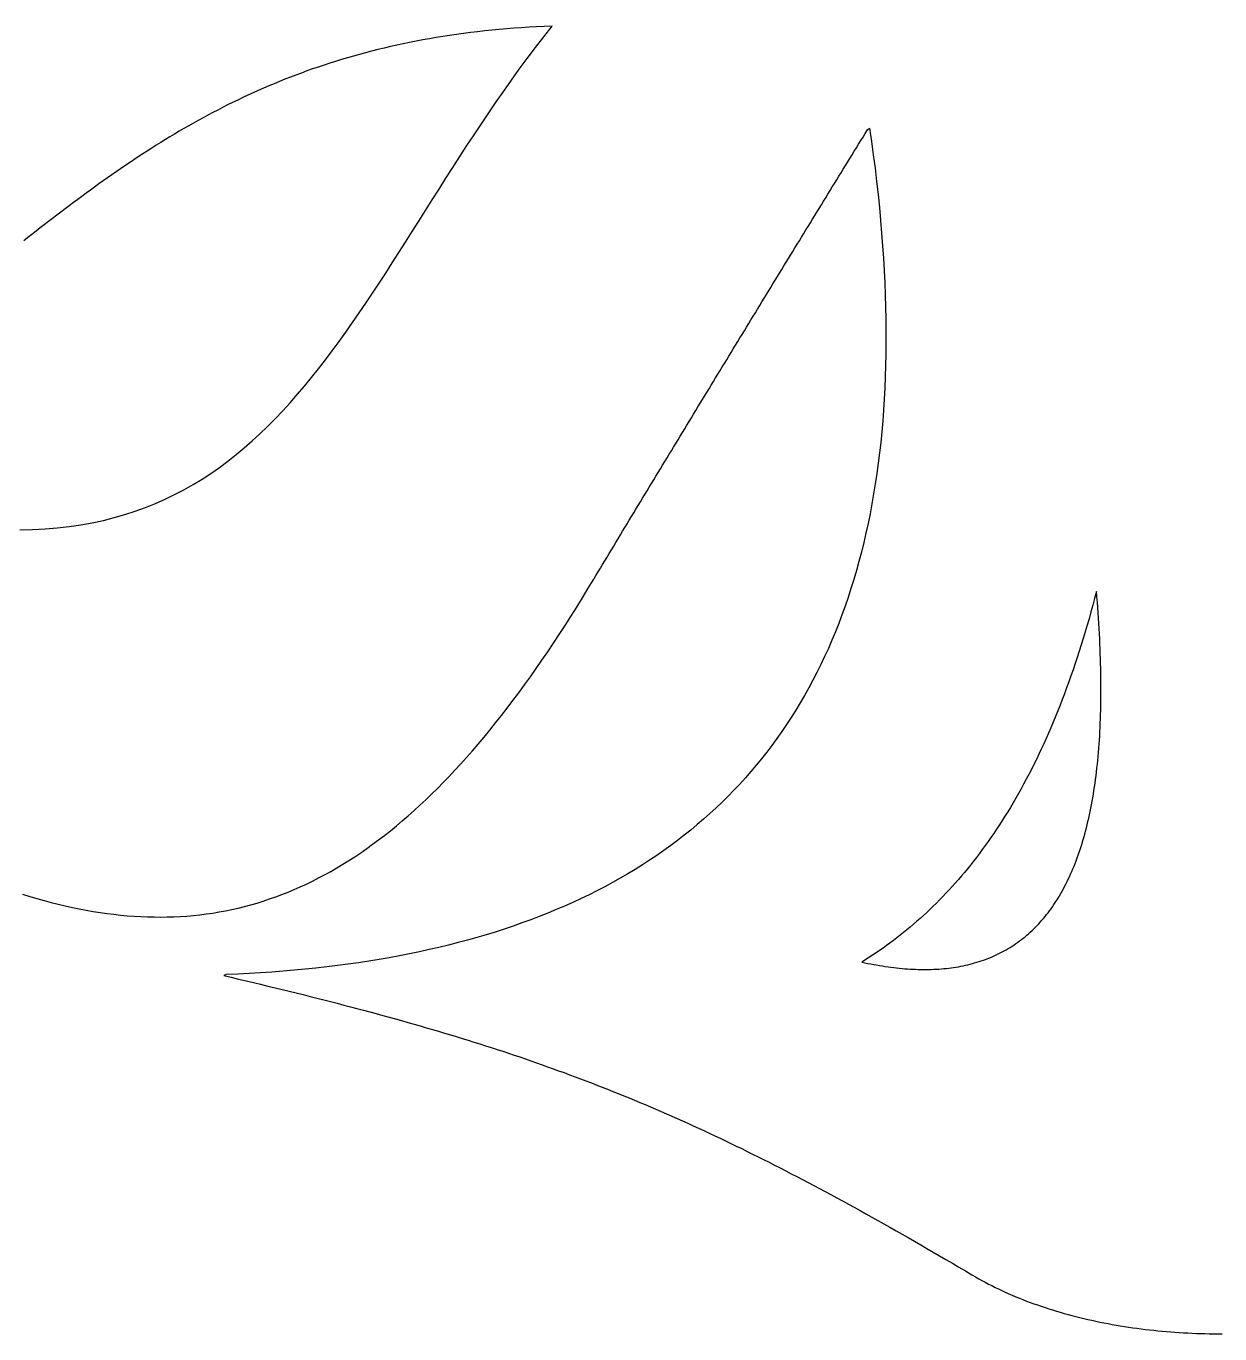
# Model space of a CAD drawing. Extents: x -11.5 to 11.5, y -11 to 11.
# Drawn here: x -1.828 to 0, y -10.988 to -8.986 of the extents above; entities that cross this region are included whole.
import ezdxf

# ---------------------------------------------------------------- set-up
doc = ezdxf.new("R2010")
doc.units = 0
doc.layers.add('1', color=30, linetype='CONTINUOUS')
doc.layers.add('3', color=10, linetype='CONTINUOUS')

msp = doc.modelspace()

# ---------------------------------------------------------------- linework, layer by layer
at = {"layer": '1'}
msp.add_polyline3d([(-1.83336, -10.315, 0), (-1.82231, -10.3184, 0), (-1.81132, -10.3217, 0), (-1.80037, -10.3247, 0), (-1.78948, -10.3276, 0), (-1.77864, -10.3304, 0), (-1.76786, -10.3329, 0), (-1.75712, -10.3353, 0), (-1.74643, -10.3375, 0), (-1.7358, -10.3395, 0), (-1.72521, -10.3413, 0), (-1.71467, -10.343, 0), (-1.70418, -10.3445, 0), (-1.69373, -10.3458, 0), (-1.68333, -10.347, 0), (-1.67298, -10.3479, 0), (-1.66267, -10.3487, 0), (-1.6524, -10.3493, 0), (-1.64218, -10.3497, 0), (-1.632, -10.3499, 0), (-1.62186, -10.35, 0), (-1.61176, -10.3499, 0), (-1.6017, -10.3496, 0), (-1.59169, -10.3491, 0), (-1.58171, -10.3484, 0), (-1.57177, -10.3475, 0), (-1.56187, -10.3464, 0), (-1.55201, -10.3452, 0), (-1.54218, -10.3438, 0), (-1.53239, -10.3422, 0), (-1.52263, -10.3404, 0), (-1.51291, -10.3384, 0), (-1.50322, -10.3362, 0), (-1.49356, -10.3338, 0), (-1.48394, -10.3312, 0), (-1.47435, -10.3285, 0), (-1.46479, -10.3255, 0), (-1.45526, -10.3223, 0), (-1.44576, -10.319, 0), (-1.43629, -10.3155, 0), (-1.42685, -10.3117, 0), (-1.41743, -10.3078, 0), (-1.40804, -10.3037, 0), (-1.39868, -10.2994, 0), (-1.38935, -10.2948, 0), (-1.38004, -10.2901, 0), (-1.37075, -10.2852, 0), (-1.36149, -10.2801, 0), (-1.35225, -10.2747, 0), (-1.34303, -10.2692, 0), (-1.33383, -10.2635, 0), (-1.32466, -10.2576, 0), (-1.3155, -10.2514, 0), (-1.30637, -10.2451, 0), (-1.29725, -10.2386, 0), (-1.28816, -10.2318, 0), (-1.27907, -10.2249, 0), (-1.27001, -10.2177, 0), (-1.26096, -10.2103, 0), (-1.25193, -10.2027, 0), (-1.24291, -10.195, 0), (-1.23391, -10.187, 0), (-1.22492, -10.1788, 0), (-1.21595, -10.1703, 0), (-1.20698, -10.1617, 0), (-1.19803, -10.1529, 0), (-1.18909, -10.1438, 0), (-1.18015, -10.1346, 0), (-1.17123, -10.1251, 0), (-1.16232, -10.1154, 0), (-1.15341, -10.1055, 0), (-1.14451, -10.0954, 0), (-1.13562, -10.085, 0), (-1.12673, -10.0745, 0), (-1.11785, -10.0637, 0), (-1.10898, -10.0527, 0), (-1.10011, -10.0415, 0), (-1.09124, -10.03, 0), (-1.08237, -10.0184, 0), (-1.07351, -10.0065, 0), (-1.06465, -9.9944, 0), (-1.05578, -9.98207, 0), (-1.04692, -9.96953, 0), (-1.03806, -9.95676, 0), (-1.0292, -9.94376, 0), (-1.02033, -9.93054, 0), (-1.01146, -9.9171, 0), (-1.00259, -9.90343, 0), (-0.993712, -9.88953, 0), (-0.98483, -9.8754, 0), (-0.975944, -9.86104, 0), (-0.967051, -9.84645, 0), (-0.962125, -9.83829, 0), (-0.958717, -9.83263, 0), (-0.95531, -9.82697, 0), (-0.951903, -9.82132, 0), (-0.948497, -9.81567, 0), (-0.945091, -9.81002, 0), (-0.941686, -9.80437, 0), (-0.938281, -9.79873, 0), (-0.934877, -9.79308, 0), (-0.931473, -9.78744, 0), (-0.92807, -9.7818, 0), (-0.924667, -9.77616, 0), (-0.921264, -9.77052, 0), (-0.917862, -9.76489, 0), (-0.914461, -9.75925, 0), (-0.91106, -9.75362, 0), (-0.907659, -9.74799, 0), (-0.904259, -9.74236, 0), (-0.90086, -9.73674, 0), (-0.897461, -9.73111, 0), (-0.894062, -9.72549, 0), (-0.890664, -9.71987, 0), (-0.887266, -9.71425, 0), (-0.883869, -9.70863, 0), (-0.880472, -9.70301, 0), (-0.877076, -9.6974, 0), (-0.87368, -9.69179, 0), (-0.870285, -9.68618, 0), (-0.86689, -9.68057, 0), (-0.863495, -9.67496, 0), (-0.860101, -9.66935, 0), (-0.856708, -9.66375, 0), (-0.853315, -9.65815, 0), (-0.849922, -9.65255, 0), (-0.84653, -9.64695, 0), (-0.843139, -9.64135, 0), (-0.839747, -9.63576, 0), (-0.836357, -9.63016, 0), (-0.832966, -9.62457, 0), (-0.829576, -9.61898, 0), (-0.826187, -9.6134, 0), (-0.822798, -9.60781, 0), (-0.81941, -9.60222, 0), (-0.816022, -9.59664, 0), (-0.812634, -9.59106, 0), (-0.809247, -9.58548, 0), (-0.80586, -9.5799, 0), (-0.802474, -9.57433, 0), (-0.799089, -9.56875, 0), (-0.795703, -9.56318, 0), (-0.792318, -9.55761, 0), (-0.788934, -9.55204, 0), (-0.78555, -9.54647, 0), (-0.782167, -9.54091, 0), (-0.778784, -9.53534, 0), (-0.775401, -9.52978, 0), (-0.772019, -9.52422, 0), (-0.768637, -9.51866, 0), (-0.765256, -9.5131, 0), (-0.761875, -9.50755, 0), (-0.758495, -9.50199, 0), (-0.755115, -9.49644, 0), (-0.751735, -9.49089, 0), (-0.748356, -9.48534, 0), (-0.744978, -9.47979, 0), (-0.741599, -9.47425, 0), (-0.738222, -9.4687, 0), (-0.734844, -9.46316, 0), (-0.731468, -9.45762, 0), (-0.728091, -9.45208, 0), (-0.724715, -9.44655, 0), (-0.72134, -9.44101, 0), (-0.717965, -9.43548, 0), (-0.71459, -9.42994, 0), (-0.711216, -9.42441, 0), (-0.707842, -9.41889, 0), (-0.704469, -9.41336, 0), (-0.701096, -9.40783, 0), (-0.697723, -9.40231, 0), (-0.694351, -9.39679, 0), (-0.690979, -9.39127, 0), (-0.687608, -9.38575, 0), (-0.684238, -9.38023, 0), (-0.680867, -9.37471, 0), (-0.677497, -9.3692, 0), (-0.674128, -9.36369, 0), (-0.670759, -9.35818, 0), (-0.66739, -9.35267, 0), (-0.664022, -9.34716, 0), (-0.660654, -9.34165, 0), (-0.657287, -9.33615, 0), (-0.65392, -9.33065, 0), (-0.650553, -9.32515, 0), (-0.647187, -9.31965, 0), (-0.643822, -9.31415, 0), (-0.640456, -9.30865, 0), (-0.637091, -9.30316, 0), (-0.633727, -9.29767, 0), (-0.630363, -9.29218, 0), (-0.627, -9.28669, 0), (-0.623636, -9.2812, 0), (-0.620274, -9.27571, 0), (-0.616911, -9.27023, 0), (-0.613549, -9.26474, 0), (-0.610188, -9.25926, 0), (-0.606827, -9.25378, 0), (-0.603466, -9.2483, 0), (-0.600106, -9.24283, 0), (-0.596746, -9.23735, 0), (-0.593387, -9.23188, 0), (-0.590028, -9.22641, 0), (-0.586669, -9.22094, 0), (-0.583311, -9.21547, 0), (-0.579953, -9.21, 0), (-0.576596, -9.20453, 0), (-0.573239, -9.19907, 0), (-0.569882, -9.19361, 0), (-0.566526, -9.18815, 0), (-0.56317, -9.18269, 0), (-0.559815, -9.17723, 0), (-0.55646, -9.17177, 0), (-0.553106, -9.16632, 0), (-0.549751, -9.16087, 0), (-0.546398, -9.15541, 0), (-0.543044, -9.14996, 0), (-0.539692, -9.14452, 0), (-0.536366, -9.14159, 0), (-0.533401, -9.16234, 0), (-0.530623, -9.18292, 0), (-0.528033, -9.20332, 0), (-0.52563, -9.22353, 0), (-0.523413, -9.24356, 0), (-0.521383, -9.26341, 0), (-0.519539, -9.28308, 0), (-0.517881, -9.30257, 0), (-0.516407, -9.32188, 0), (-0.515119, -9.34101, 0), (-0.514015, -9.35996, 0), (-0.513095, -9.37873, 0), (-0.512359, -9.39733, 0), (-0.511806, -9.41574, 0), (-0.511436, -9.43398, 0), (-0.511249, -9.45204, 0), (-0.511245, -9.46993, 0), (-0.511422, -9.48764, 0), (-0.51178, -9.50517, 0), (-0.51232, -9.52252, 0), (-0.51304, -9.5397, 0), (-0.513941, -9.55671, 0), (-0.515022, -9.57354, 0), (-0.516283, -9.59019, 0), (-0.517723, -9.60667, 0), (-0.519342, -9.62298, 0), (-0.52114, -9.63911, 0), (-0.523115, -9.65508, 0), (-0.525269, -9.67086, 0), (-0.5276, -9.68648, 0), (-0.530108, -9.70192, 0), (-0.532793, -9.7172, 0), (-0.535654, -9.7323, 0), (-0.538691, -9.74723, 0), (-0.541903, -9.76199, 0), (-0.545291, -9.77658, 0), (-0.548854, -9.791, 0), (-0.552591, -9.80525, 0), (-0.556503, -9.81933, 0), (-0.560588, -9.83324, 0), (-0.564847, -9.84699, 0), (-0.569278, -9.86057, 0), (-0.573882, -9.87397, 0), (-0.578659, -9.88722, 0), (-0.583607, -9.90029, 0), (-0.588727, -9.9132, 0), (-0.594018, -9.92594, 0), (-0.59948, -9.93852, 0), (-0.605113, -9.95093, 0), (-0.610915, -9.96317, 0), (-0.616887, -9.97526, 0), (-0.623028, -9.98717, 0), (-0.629339, -9.99892, 0), (-0.635818, -10.0105, 0), (-0.642465, -10.0219, 0), (-0.64928, -10.0332, 0), (-0.656262, -10.0443, 0), (-0.663412, -10.0552, 0), (-0.670728, -10.066, 0), (-0.67821, -10.0766, 0), (-0.685859, -10.0871, 0), (-0.693673, -10.0974, 0), (-0.701653, -10.1075, 0), (-0.709797, -10.1175, 0), (-0.718106, -10.1273, 0), (-0.726579, -10.1369, 0), (-0.735215, -10.1464, 0), (-0.744015, -10.1558, 0), (-0.752978, -10.1649, 0), (-0.762104, -10.174, 0), (-0.771392, -10.1828, 0), (-0.780842, -10.1915, 0), (-0.790454, -10.2001, 0), (-0.800227, -10.2085, 0), (-0.81016, -10.2167, 0), (-0.820254, -10.2248, 0), (-0.830508, -10.2327, 0), (-0.840922, -10.2405, 0), (-0.851495, -10.2481, 0), (-0.862227, -10.2555, 0), (-0.873117, -10.2629, 0), (-0.884166, -10.27, 0), (-0.895373, -10.277, 0), (-0.906737, -10.2839, 0), (-0.918258, -10.2905, 0), (-0.929936, -10.2971, 0), (-0.94177, -10.3035, 0), (-0.95376, -10.3097, 0), (-0.965906, -10.3158, 0), (-0.978208, -10.3217, 0), (-0.990664, -10.3275, 0), (-1.00327, -10.3332, 0), (-1.01604, -10.3386, 0), (-1.02896, -10.344, 0), (-1.04203, -10.3492, 0), (-1.05525, -10.3542, 0), (-1.06863, -10.3591, 0), (-1.08216, -10.3638, 0), (-1.09584, -10.3684, 0), (-1.10968, -10.3729, 0), (-1.12366, -10.3772, 0), (-1.1378, -10.3813, 0), (-1.15208, -10.3853, 0), (-1.16652, -10.3892, 0), (-1.1811, -10.3929, 0), (-1.19584, -10.3965, 0), (-1.21072, -10.3999, 0), (-1.22576, -10.4032, 0), (-1.24094, -10.4063, 0), (-1.25626, -10.4093, 0), (-1.27174, -10.4122, 0), (-1.28736, -10.4149, 0), (-1.30313, -10.4175, 0), (-1.31905, -10.4199, 0), (-1.33511, -10.4222, 0), (-1.35132, -10.4243, 0), (-1.36767, -10.4263, 0), (-1.38417, -10.4282, 0), (-1.40081, -10.4299, 0), (-1.4176, -10.4315, 0), (-1.43453, -10.4329, 0), (-1.4516, -10.4342, 0), (-1.46882, -10.4354, 0), (-1.48618, -10.4364, 0), (-1.50368, -10.4373, 0), (-1.52133, -10.4381, 0), (-1.52536, -10.4397, 0), (-1.51385, -10.4423, 0), (-1.50245, -10.445, 0), (-1.49113, -10.4477, 0), (-1.4799, -10.4503, 0), (-1.46876, -10.453, 0), (-1.45771, -10.4556, 0), (-1.44674, -10.4583, 0), (-1.43586, -10.4609, 0), (-1.42506, -10.4636, 0), (-1.41434, -10.4662, 0), (-1.4037, -10.4688, 0), (-1.39315, -10.4715, 0), (-1.38267, -10.4741, 0), (-1.37226, -10.4767, 0), (-1.36194, -10.4794, 0), (-1.35168, -10.482, 0), (-1.3415, -10.4847, 0), (-1.33139, -10.4873, 0), (-1.32135, -10.49, 0), (-1.31138, -10.4926, 0), (-1.30148, -10.4953, 0), (-1.29164, -10.4979, 0), (-1.28187, -10.5006, 0), (-1.27216, -10.5032, 0), (-1.26251, -10.5059, 0), (-1.25293, -10.5086, 0), (-1.2434, -10.5113, 0), (-1.23393, -10.514, 0), (-1.22452, -10.5167, 0), (-1.21517, -10.5194, 0), (-1.20587, -10.5221, 0), (-1.19662, -10.5248, 0), (-1.18743, -10.5276, 0), (-1.17828, -10.5303, 0), (-1.16919, -10.5331, 0), (-1.16014, -10.5359, 0), (-1.15114, -10.5386, 0), (-1.14219, -10.5414, 0), (-1.13328, -10.5442, 0), (-1.12441, -10.5471, 0), (-1.11559, -10.5499, 0), (-1.1068, -10.5528, 0), (-1.09805, -10.5556, 0), (-1.08935, -10.5585, 0), (-1.08067, -10.5614, 0), (-1.07204, -10.5643, 0), (-1.06343, -10.5673, 0), (-1.05486, -10.5702, 0), (-1.04632, -10.5732, 0), (-1.03781, -10.5762, 0), (-1.02933, -10.5792, 0), (-1.02087, -10.5822, 0), (-1.01245, -10.5853, 0), (-1.00404, -10.5883, 0), (-0.995662, -10.5914, 0), (-0.987304, -10.5945, 0), (-0.978966, -10.5977, 0), (-0.970648, -10.6008, 0), (-0.962349, -10.604, 0), (-0.954066, -10.6072, 0), (-0.945798, -10.6104, 0), (-0.937545, -10.6137, 0), (-0.929305, -10.617, 0), (-0.921077, -10.6203, 0), (-0.912859, -10.6236, 0), (-0.90465, -10.627, 0), (-0.896448, -10.6304, 0), (-0.888254, -10.6338, 0), (-0.880064, -10.6372, 0), (-0.871879, -10.6407, 0), (-0.863696, -10.6442, 0), (-0.855514, -10.6477, 0), (-0.847332, -10.6513, 0), (-0.839149, -10.6549, 0), (-0.830964, -10.6585, 0), (-0.822774, -10.6622, 0), (-0.814579, -10.6659, 0), (-0.806378, -10.6696, 0), (-0.798169, -10.6734, 0), (-0.789951, -10.6771, 0), (-0.781722, -10.681, 0), (-0.773482, -10.6848, 0), (-0.765229, -10.6887, 0), (-0.756962, -10.6927, 0), (-0.748679, -10.6967, 0), (-0.740379, -10.7007, 0), (-0.732061, -10.7047, 0), (-0.723723, -10.7088, 0), (-0.715365, -10.7129, 0), (-0.706984, -10.7171, 0), (-0.69858, -10.7213, 0), (-0.690152, -10.7256, 0), (-0.681697, -10.7298, 0), (-0.673216, -10.7342, 0), (-0.664705, -10.7385, 0), (-0.656165, -10.743, 0), (-0.647594, -10.7474, 0), (-0.63899, -10.7519, 0), (-0.630352, -10.7565, 0), (-0.62168, -10.7611, 0), (-0.612971, -10.7657, 0), (-0.604224, -10.7704, 0), (-0.595438, -10.7751, 0), (-0.586612, -10.7799, 0), (-0.577745, -10.7847, 0), (-0.568835, -10.7896, 0), (-0.55988, -10.7945, 0), (-0.55088, -10.7995, 0), (-0.541833, -10.8045, 0), (-0.532739, -10.8096, 0), (-0.523595, -10.8147, 0), (-0.5144, -10.8198, 0), (-0.505153, -10.8251, 0), (-0.495853, -10.8303, 0), (-0.486499, -10.8357, 0), (-0.477089, -10.841, 0), (-0.467621, -10.8465, 0), (-0.458095, -10.852, 0), (-0.44851, -10.8575, 0), (-0.438863, -10.8631, 0), (-0.429154, -10.8687, 0), (-0.419381, -10.8744, 0), (-0.409544, -10.8802, 0), (-0.39964, -10.886, 0), (-0.389669, -10.8919, 0), (-0.379629, -10.8978, 0), (-0.373997, -10.9012, 0), (-0.369159, -10.9039, 0), (-0.364265, -10.9066, 0), (-0.359316, -10.9093, 0), (-0.354313, -10.912, 0), (-0.349258, -10.9145, 0), (-0.344151, -10.9171, 0), (-0.338992, -10.9196, 0), (-0.333784, -10.922, 0), (-0.328526, -10.9245, 0), (-0.32322, -10.9268, 0), (-0.317866, -10.9291, 0), (-0.312466, -10.9314, 0), (-0.30702, -10.9336, 0), (-0.30153, -10.9358, 0), (-0.295995, -10.938, 0), (-0.290418, -10.9401, 0), (-0.284799, -10.9421, 0), (-0.279139, -10.9441, 0), (-0.273438, -10.9461, 0), (-0.267698, -10.948, 0), (-0.26192, -10.9499, 0), (-0.256105, -10.9517, 0), (-0.250252, -10.9535, 0), (-0.244364, -10.9552, 0), (-0.238442, -10.9569, 0), (-0.232485, -10.9586, 0), (-0.226495, -10.9602, 0), (-0.220474, -10.9618, 0), (-0.214421, -10.9633, 0), (-0.208338, -10.9647, 0), (-0.202225, -10.9662, 0), (-0.196085, -10.9676, 0), (-0.189916, -10.9689, 0), (-0.183721, -10.9702, 0), (-0.1775, -10.9714, 0), (-0.171255, -10.9726, 0), (-0.164985, -10.9738, 0), (-0.158693, -10.9749, 0), (-0.152378, -10.976, 0), (-0.146042, -10.977, 0), (-0.139686, -10.978, 0), (-0.13331, -10.9789, 0), (-0.126916, -10.9798, 0), (-0.120504, -10.9807, 0), (-0.114076, -10.9815, 0), (-0.107631, -10.9822, 0), (-0.101172, -10.9829, 0), (-0.094699, -10.9836, 0), (-0.088213, -10.9842, 0), (-0.081714, -10.9848, 0), (-0.075205, -10.9853, 0), (-0.068685, -10.9858, 0), (-0.062155, -10.9863, 0), (-0.055617, -10.9867, 0), (-0.049071, -10.987, 0), (-0.042519, -10.9873, 0), (-0.03596, -10.9876, 0), (-0.029397, -10.9878, 0), (-0.02283, -10.988, 0), (-0.016259, -10.9881, 0), (-0.009687, -10.9882, 0), (-0.003113, -10.9883, 0), (0.003462, -10.9883, 0)], dxfattribs=at)
at = {"layer": '3', "color": 1}
for points in [[(-1.83748, -9.75682, 0), (-1.81791, -9.75645, 0), (-1.79879, -9.75551, 0), (-1.7801, -9.754, 0), (-1.76185, -9.75194, 0), (-1.74401, -9.74933, 0), (-1.72658, -9.74619, 0), (-1.70954, -9.74252, 0), (-1.69289, -9.73833, 0), (-1.67662, -9.73365, 0), (-1.6607, -9.72847, 0), (-1.64514, -9.7228, 0), (-1.62992, -9.71666, 0), (-1.61503, -9.71006, 0), (-1.60046, -9.70301, 0), (-1.58619, -9.69552, 0), (-1.57223, -9.68759, 0), (-1.55855, -9.67924, 0), (-1.54514, -9.67048, 0), (-1.532, -9.66132, 0), (-1.51911, -9.65177, 0), (-1.50646, -9.64184, 0), (-1.49404, -9.63154, 0), (-1.48185, -9.62088, 0), (-1.46986, -9.60987, 0), (-1.45807, -9.59853, 0), (-1.44647, -9.58685, 0), (-1.43504, -9.57486, 0), (-1.42378, -9.56256, 0), (-1.41267, -9.54996, 0), (-1.4017, -9.53707, 0), (-1.39087, -9.52391, 0), (-1.38016, -9.51048, 0), (-1.36955, -9.4968, 0), (-1.35905, -9.48287, 0), (-1.34863, -9.4687, 0), (-1.3383, -9.45431, 0), (-1.32802, -9.4397, 0), (-1.31781, -9.4249, 0), (-1.30763, -9.40989, 0), (-1.29749, -9.39471, 0), (-1.28737, -9.37935, 0), (-1.27726, -9.36382, 0), (-1.26715, -9.34815, 0), (-1.25703, -9.33233, 0), (-1.24689, -9.31638, 0), (-1.23672, -9.30031, 0), (-1.2265, -9.28413, 0), (-1.21623, -9.26784, 0), (-1.20589, -9.25147, 0), (-1.19547, -9.23501, 0), (-1.18497, -9.21849, 0), (-1.17436, -9.20191, 0), (-1.16365, -9.18527, 0), (-1.15281, -9.1686, 0), (-1.14185, -9.1519, 0), (-1.13074, -9.13518, 0), (-1.11947, -9.11846, 0), (-1.10805, -9.10174, 0), (-1.09644, -9.08502, 0), (-1.08465, -9.06834, 0), (-1.07266, -9.05168, 0), (-1.06046, -9.03507, 0), (-1.04804, -9.01852, 0), (-1.03539, -9.00203, 0), (-1.0225, -8.98561, 0), (-1.03439, -8.98609, 0), (-1.04616, -8.98665, 0), (-1.05783, -8.9873, 0), (-1.06939, -8.98804, 0), (-1.08085, -8.98886, 0), (-1.0922, -8.98976, 0), (-1.10344, -8.99074, 0), (-1.11459, -8.99181, 0), (-1.12563, -8.99295, 0), (-1.13657, -8.99418, 0), (-1.14741, -8.99548, 0), (-1.15815, -8.99686, 0), (-1.16879, -8.99832, 0), (-1.17934, -8.99986, 0), (-1.1898, -9.00147, 0), (-1.20015, -9.00315, 0), (-1.21042, -9.00491, 0), (-1.22059, -9.00674, 0), (-1.23067, -9.00864, 0), (-1.24066, -9.01062, 0), (-1.25057, -9.01266, 0), (-1.26038, -9.01478, 0), (-1.27011, -9.01696, 0), (-1.27975, -9.01921, 0), (-1.28931, -9.02153, 0), (-1.29879, -9.02391, 0), (-1.30818, -9.02636, 0), (-1.31749, -9.02888, 0), (-1.32672, -9.03145, 0), (-1.33587, -9.03409, 0), (-1.34494, -9.03679, 0), (-1.35394, -9.03956, 0), (-1.36286, -9.04238, 0), (-1.37171, -9.04526, 0), (-1.38048, -9.0482, 0), (-1.38918, -9.0512, 0), (-1.39781, -9.05425, 0), (-1.40636, -9.05736, 0), (-1.41485, -9.06053, 0), (-1.42327, -9.06375, 0), (-1.43162, -9.06702, 0), (-1.43991, -9.07035, 0), (-1.44813, -9.07373, 0), (-1.45628, -9.07715, 0), (-1.46438, -9.08063, 0), (-1.47241, -9.08416, 0), (-1.48038, -9.08774, 0), (-1.48829, -9.09136, 0), (-1.49614, -9.09503, 0), (-1.50394, -9.09874, 0), (-1.51168, -9.10251, 0), (-1.51936, -9.10631, 0), (-1.52699, -9.11016, 0), (-1.53456, -9.11405, 0), (-1.54209, -9.11798, 0), (-1.54956, -9.12195, 0), (-1.55698, -9.12596, 0), (-1.56435, -9.13002, 0), (-1.57168, -9.13411, 0), (-1.57896, -9.13823, 0), (-1.58619, -9.1424, 0), (-1.59338, -9.14659, 0), (-1.60052, -9.15083, 0), (-1.60763, -9.1551, 0), (-1.61469, -9.1594, 0), (-1.62171, -9.16373, 0), (-1.62869, -9.16809, 0), (-1.63564, -9.17249, 0), (-1.64254, -9.17691, 0), (-1.64941, -9.18137, 0), (-1.65625, -9.18585, 0), (-1.66305, -9.19036, 0), (-1.66982, -9.19489, 0), (-1.67656, -9.19945, 0), (-1.68326, -9.20404, 0), (-1.68994, -9.20864, 0), (-1.69659, -9.21328, 0), (-1.70321, -9.21793, 0), (-1.70981, -9.2226, 0), (-1.71638, -9.2273, 0), (-1.72293, -9.23201, 0), (-1.72945, -9.23675, 0), (-1.73595, -9.2415, 0), (-1.74243, -9.24627, 0), (-1.7489, -9.25105, 0), (-1.75534, -9.25585, 0), (-1.76176, -9.26067, 0), (-1.76817, -9.26549, 0), (-1.77457, -9.27034, 0), (-1.78095, -9.27519, 0), (-1.78731, -9.28005, 0), (-1.79366, -9.28493, 0), (-1.80001, -9.28981, 0), (-1.80634, -9.2947, 0), (-1.81266, -9.2996, 0), (-1.81898, -9.30451, 0), (-1.82529, -9.30942, 0), (-1.83159, -9.31434, 0)], [(-0.18895, -9.8514, 0), (-0.191713, -9.86198, 0), (-0.194517, -9.87244, 0), (-0.197361, -9.8828, 0), (-0.200245, -9.89305, 0), (-0.203169, -9.9032, 0), (-0.206133, -9.91324, 0), (-0.209136, -9.92318, 0), (-0.212178, -9.93301, 0), (-0.21526, -9.94274, 0), (-0.218381, -9.95236, 0), (-0.22154, -9.96188, 0), (-0.224738, -9.9713, 0), (-0.227974, -9.98061, 0), (-0.231248, -9.98983, 0), (-0.23456, -9.99894, 0), (-0.23791, -10.008, 0), (-0.241297, -10.0169, 0), (-0.244721, -10.0257, 0), (-0.248183, -10.0344, 0), (-0.251681, -10.043, 0), (-0.255216, -10.0515, 0), (-0.258787, -10.06, 0), (-0.262394, -10.0683, 0), (-0.266038, -10.0765, 0), (-0.269717, -10.0847, 0), (-0.273432, -10.0927, 0), (-0.277182, -10.1006, 0), (-0.280967, -10.1085, 0), (-0.284787, -10.1163, 0), (-0.288642, -10.1239, 0), (-0.292532, -10.1315, 0), (-0.296456, -10.139, 0), (-0.300414, -10.1464, 0), (-0.304406, -10.1537, 0), (-0.308431, -10.1609, 0), (-0.312491, -10.168, 0), (-0.316583, -10.175, 0), (-0.320709, -10.182, 0), (-0.324867, -10.1888, 0), (-0.329058, -10.1956, 0), (-0.333282, -10.2023, 0), (-0.337538, -10.2089, 0), (-0.341825, -10.2154, 0), (-0.346145, -10.2218, 0), (-0.350497, -10.2282, 0), (-0.354879, -10.2344, 0), (-0.359293, -10.2406, 0), (-0.363738, -10.2467, 0), (-0.368214, -10.2527, 0), (-0.372721, -10.2587, 0), (-0.377257, -10.2645, 0), (-0.381824, -10.2703, 0), (-0.386421, -10.276, 0), (-0.391048, -10.2816, 0), (-0.395704, -10.2871, 0), (-0.40039, -10.2925, 0), (-0.405105, -10.2979, 0), (-0.409849, -10.3032, 0), (-0.414621, -10.3084, 0), (-0.419422, -10.3136, 0), (-0.424251, -10.3186, 0), (-0.429109, -10.3236, 0), (-0.433994, -10.3286, 0), (-0.438907, -10.3334, 0), (-0.443848, -10.3382, 0), (-0.448815, -10.3429, 0), (-0.45381, -10.3475, 0), (-0.458832, -10.352, 0), (-0.46388, -10.3565, 0), (-0.468955, -10.3609, 0), (-0.474056, -10.3653, 0), (-0.479183, -10.3695, 0), (-0.484336, -10.3738, 0), (-0.489515, -10.3779, 0), (-0.494719, -10.382, 0), (-0.499948, -10.3859, 0), (-0.505202, -10.3899, 0), (-0.510481, -10.3937, 0), (-0.515784, -10.3975, 0), (-0.521112, -10.4013, 0), (-0.526464, -10.4049, 0), (-0.53184, -10.4086, 0), (-0.53724, -10.4121, 0), (-0.542663, -10.4156, 0), (-0.54811, -10.419, 0), (-0.543561, -10.42, 0), (-0.539036, -10.4209, 0), (-0.534536, -10.4218, 0), (-0.53006, -10.4226, 0), (-0.525609, -10.4234, 0), (-0.521182, -10.4242, 0), (-0.516781, -10.4249, 0), (-0.512404, -10.4256, 0), (-0.508052, -10.4262, 0), (-0.503725, -10.4268, 0), (-0.499423, -10.4273, 0), (-0.495146, -10.4278, 0), (-0.490894, -10.4283, 0), (-0.486668, -10.4287, 0), (-0.482467, -10.4291, 0), (-0.478292, -10.4294, 0), (-0.474142, -10.4296, 0), (-0.470018, -10.4299, 0), (-0.465919, -10.43, 0), (-0.461847, -10.4302, 0), (-0.4578, -10.4303, 0), (-0.453779, -10.4303, 0), (-0.449784, -10.4303, 0), (-0.445816, -10.4303, 0), (-0.441873, -10.4302, 0), (-0.437957, -10.43, 0), (-0.434067, -10.4298, 0), (-0.430203, -10.4296, 0), (-0.426367, -10.4293, 0), (-0.422556, -10.429, 0), (-0.418773, -10.4286, 0), (-0.415016, -10.4282, 0), (-0.411285, -10.4277, 0), (-0.407582, -10.4272, 0), (-0.403906, -10.4266, 0), (-0.400257, -10.426, 0), (-0.396635, -10.4253, 0), (-0.39304, -10.4246, 0), (-0.389473, -10.4239, 0), (-0.385933, -10.423, 0), (-0.38242, -10.4222, 0), (-0.378935, -10.4213, 0), (-0.375478, -10.4203, 0), (-0.372048, -10.4193, 0), (-0.368647, -10.4183, 0), (-0.365273, -10.4172, 0), (-0.361927, -10.416, 0), (-0.358609, -10.4148, 0), (-0.355319, -10.4135, 0), (-0.352057, -10.4122, 0), (-0.348824, -10.4109, 0), (-0.345619, -10.4095, 0), (-0.342442, -10.408, 0), (-0.339294, -10.4065, 0), (-0.336174, -10.405, 0), (-0.333083, -10.4034, 0), (-0.330021, -10.4017, 0), (-0.326988, -10.4, 0), (-0.323984, -10.3982, 0), (-0.321008, -10.3964, 0), (-0.318062, -10.3946, 0), (-0.315145, -10.3927, 0), (-0.312257, -10.3907, 0), (-0.309399, -10.3887, 0), (-0.306569, -10.3866, 0), (-0.30377, -10.3845, 0), (-0.300999, -10.3823, 0), (-0.298259, -10.3801, 0), (-0.295548, -10.3778, 0), (-0.292867, -10.3755, 0), (-0.290216, -10.3731, 0), (-0.287595, -10.3706, 0), (-0.285004, -10.3682, 0), (-0.282443, -10.3656, 0), (-0.279912, -10.363, 0), (-0.277411, -10.3604, 0), (-0.274941, -10.3577, 0), (-0.272501, -10.3549, 0), (-0.270092, -10.3521, 0), (-0.267713, -10.3492, 0), (-0.265365, -10.3463, 0), (-0.263048, -10.3433, 0), (-0.260761, -10.3403, 0), (-0.258506, -10.3372, 0), (-0.256281, -10.3341, 0), (-0.254088, -10.3309, 0), (-0.251925, -10.3276, 0), (-0.249794, -10.3243, 0), (-0.247695, -10.3209, 0), (-0.245626, -10.3175, 0), (-0.243589, -10.3141, 0), (-0.241584, -10.3105, 0), (-0.23961, -10.3069, 0), (-0.237668, -10.3033, 0), (-0.235758, -10.2996, 0), (-0.23388, -10.2958, 0), (-0.232033, -10.292, 0), (-0.230219, -10.2882, 0), (-0.228437, -10.2842, 0), (-0.226687, -10.2803, 0), (-0.224969, -10.2762, 0), (-0.223283, -10.2721, 0), (-0.22163, -10.268, 0), (-0.22001, -10.2638, 0), (-0.218422, -10.2595, 0), (-0.216867, -10.2552, 0), (-0.215344, -10.2508, 0), (-0.213855, -10.2463, 0), (-0.212398, -10.2418, 0), (-0.210974, -10.2373, 0), (-0.209584, -10.2327, 0), (-0.208226, -10.228, 0), (-0.206902, -10.2233, 0), (-0.205611, -10.2185, 0), (-0.204353, -10.2136, 0), (-0.203129, -10.2087, 0), (-0.201939, -10.2037, 0), (-0.200782, -10.1987, 0), (-0.199658, -10.1936, 0), (-0.198569, -10.1884, 0), (-0.197514, -10.1832, 0), (-0.196492, -10.178, 0), (-0.195504, -10.1726, 0), (-0.194551, -10.1672, 0), (-0.193632, -10.1618, 0), (-0.192747, -10.1563, 0), (-0.191896, -10.1507, 0), (-0.19108, -10.1451, 0), (-0.190298, -10.1394, 0), (-0.189551, -10.1336, 0), (-0.188839, -10.1278, 0), (-0.188161, -10.1219, 0), (-0.187518, -10.116, 0), (-0.18691, -10.11, 0), (-0.186337, -10.1039, 0), (-0.185799, -10.0978, 0), (-0.185297, -10.0916, 0), (-0.184829, -10.0853, 0), (-0.184397, -10.079, 0), (-0.184, -10.0726, 0), (-0.183639, -10.0662, 0), (-0.183313, -10.0597, 0), (-0.183023, -10.0531, 0), (-0.182768, -10.0465, 0), (-0.18255, -10.0398, 0), (-0.182367, -10.033, 0), (-0.18222, -10.0262, 0), (-0.182109, -10.0193, 0), (-0.182035, -10.0124, 0), (-0.181996, -10.0054, 0), (-0.181994, -9.99827, 0), (-0.182028, -9.99113, 0), (-0.182099, -9.98393, 0), (-0.182206, -9.97665, 0), (-0.18235, -9.96932, 0), (-0.18253, -9.96192, 0), (-0.182747, -9.95445, 0), (-0.183001, -9.94692, 0), (-0.183292, -9.93932, 0), (-0.18362, -9.93166, 0), (-0.183985, -9.92393, 0), (-0.184387, -9.91614, 0), (-0.184826, -9.90828, 0), (-0.185302, -9.90035, 0), (-0.185816, -9.89236, 0), (-0.186368, -9.8843, 0), (-0.186957, -9.87618, 0), (-0.187584, -9.86798, 0), (-0.188248, -9.85973, 0), (-0.18895, -9.8514, 0)]]:
    msp.add_polyline3d(points, dxfattribs=at)

doc.saveas('drawing.dxf')
